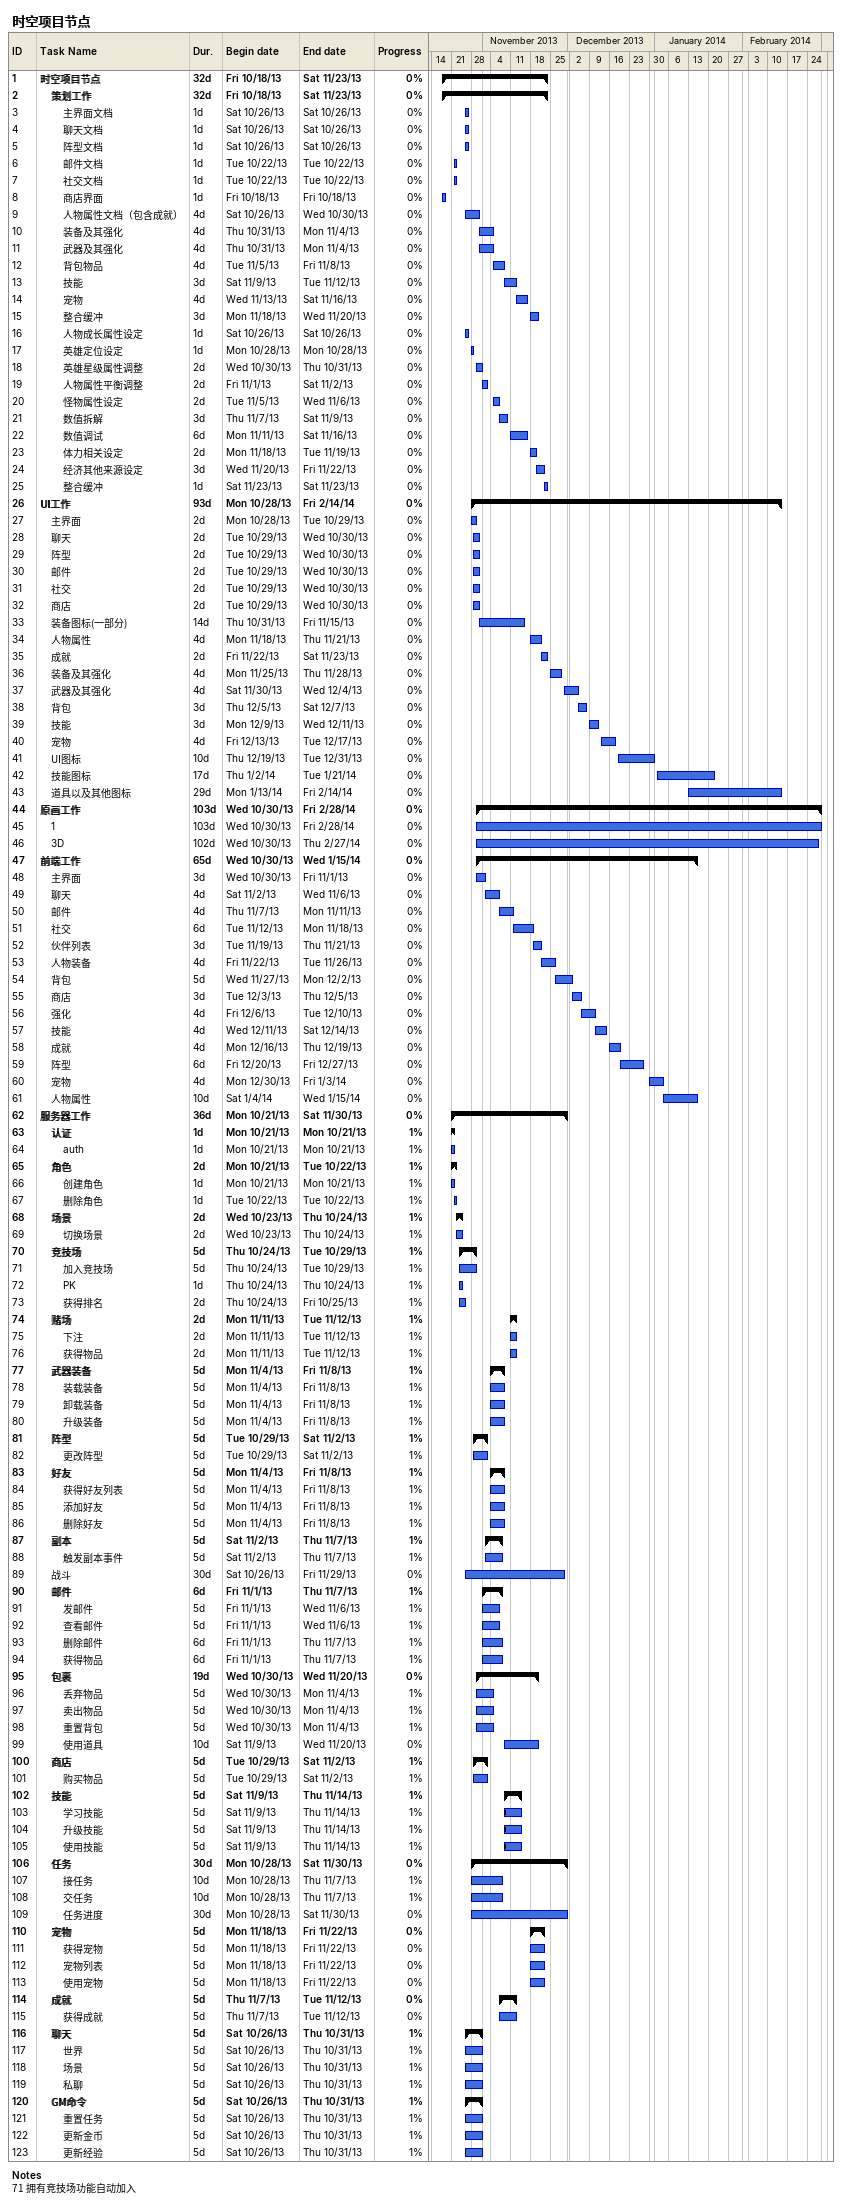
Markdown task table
时空项目节点

| ID | Level | Task | Duration | Start | Finish | % complete |
|---|---|---|---|---|---|---|
| 1 | 1 | **时空项目节点** | 32d | 2013-10-18 | 2013-11-23 | 0 |
| 2 | 2 | **策划工作** | 32d | 2013-10-18 | 2013-11-23 | 0 |
| 3 | 3 | 主界面文档 | 1d | 2013-10-26 | 2013-10-26 | 0 |
| 4 | 3 | 聊天文档 | 1d | 2013-10-26 | 2013-10-26 | 0 |
| 5 | 3 | 阵型文档 | 1d | 2013-10-26 | 2013-10-26 | 0 |
| 6 | 3 | 邮件文档 | 1d | 2013-10-22 | 2013-10-22 | 0 |
| 7 | 3 | 社交文档 | 1d | 2013-10-22 | 2013-10-22 | 0 |
| 8 | 3 | 商店界面 | 1d | 2013-10-18 | 2013-10-18 | 0 |
| 9 | 3 | 人物属性文档（包含成就） | 4d | 2013-10-26 | 2013-10-30 | 0 |
| 10 | 3 | 装备及其强化 | 4d | 2013-10-31 | 2013-11-04 | 0 |
| 11 | 3 | 武器及其强化 | 4d | 2013-10-31 | 2013-11-04 | 0 |
| 12 | 3 | 背包物品 | 4d | 2013-11-05 | 2013-11-08 | 0 |
| 13 | 3 | 技能 | 3d | 2013-11-09 | 2013-11-12 | 0 |
| 14 | 3 | 宠物 | 4d | 2013-11-13 | 2013-11-16 | 0 |
| 15 | 3 | 整合缓冲 | 3d | 2013-11-18 | 2013-11-20 | 0 |
| 16 | 3 | 人物成长属性设定 | 1d | 2013-10-26 | 2013-10-26 | 0 |
| 17 | 3 | 英雄定位设定 | 1d | 2013-10-28 | 2013-10-28 | 0 |
| 18 | 3 | 英雄星级属性调整 | 2d | 2013-10-30 | 2013-10-31 | 0 |
| 19 | 3 | 人物属性平衡调整 | 2d | 2013-11-01 | 2013-11-02 | 0 |
| 20 | 3 | 怪物属性设定 | 2d | 2013-11-05 | 2013-11-06 | 0 |
| 21 | 3 | 数值拆解 | 3d | 2013-11-07 | 2013-11-09 | 0 |
| 22 | 3 | 数值调试 | 6d | 2013-11-11 | 2013-11-16 | 0 |
| 23 | 3 | 体力相关设定 | 2d | 2013-11-18 | 2013-11-19 | 0 |
| 24 | 3 | 经济其他来源设定 | 3d | 2013-11-20 | 2013-11-22 | 0 |
| 25 | 3 | 整合缓冲 | 1d | 2013-11-23 | 2013-11-23 | 0 |
| 26 | 1 | **UI工作** | 93d | 2013-10-28 | 2014-02-14 | 0 |
| 27 | 2 | 主界面 | 2d | 2013-10-28 | 2013-10-29 | 0 |
| 28 | 2 | 聊天 | 2d | 2013-10-29 | 2013-10-30 | 0 |
| 29 | 2 | 阵型 | 2d | 2013-10-29 | 2013-10-30 | 0 |
| 30 | 2 | 邮件 | 2d | 2013-10-29 | 2013-10-30 | 0 |
| 31 | 2 | 社交 | 2d | 2013-10-29 | 2013-10-30 | 0 |
| 32 | 2 | 商店 | 2d | 2013-10-29 | 2013-10-30 | 0 |
| 33 | 2 | 装备图标(一部分) | 14d | 2013-10-31 | 2013-11-15 | 0 |
| 34 | 2 | 人物属性 | 4d | 2013-11-18 | 2013-11-21 | 0 |
| 35 | 2 | 成就 | 2d | 2013-11-22 | 2013-11-23 | 0 |
| 36 | 2 | 装备及其强化 | 4d | 2013-11-25 | 2013-11-28 | 0 |
| 37 | 2 | 武器及其强化 | 4d | 2013-11-30 | 2013-12-04 | 0 |
| 38 | 2 | 背包 | 3d | 2013-12-05 | 2013-12-07 | 0 |
| 39 | 2 | 技能 | 3d | 2013-12-09 | 2013-12-11 | 0 |
| 40 | 2 | 宠物 | 4d | 2013-12-13 | 2013-12-17 | 0 |
| 41 | 2 | UI图标 | 10d | 2013-12-19 | 2013-12-31 | 0 |
| 42 | 2 | 技能图标 | 17d | 2014-01-02 | 2014-01-21 | 0 |
| 43 | 2 | 道具以及其他图标 | 29d | 2014-01-13 | 2014-02-14 | 0 |
| 44 | 1 | **原画工作** | 103d | 2013-10-30 | 2014-02-28 | 0 |
| 45 | 2 | 1 | 103d | 2013-10-30 | 2014-02-28 | 0 |
| 46 | 2 | 3D | 102d | 2013-10-30 | 2014-02-27 | 0 |
| 47 | 1 | **前端工作** | 65d | 2013-10-30 | 2014-01-15 | 0 |
| 48 | 2 | 主界面 | 3d | 2013-10-30 | 2013-11-01 | 0 |
| 49 | 2 | 聊天 | 4d | 2013-11-02 | 2013-11-06 | 0 |
| 50 | 2 | 邮件 | 4d | 2013-11-07 | 2013-11-11 | 0 |
| 51 | 2 | 社交 | 6d | 2013-11-12 | 2013-11-18 | 0 |
| 52 | 2 | 伙伴列表 | 3d | 2013-11-19 | 2013-11-21 | 0 |
| 53 | 2 | 人物装备 | 4d | 2013-11-22 | 2013-11-26 | 0 |
| 54 | 2 | 背包 | 5d | 2013-11-27 | 2013-12-02 | 0 |
| 55 | 2 | 商店 | 3d | 2013-12-03 | 2013-12-05 | 0 |
| 56 | 2 | 强化 | 4d | 2013-12-06 | 2013-12-10 | 0 |
| 57 | 2 | 技能 | 4d | 2013-12-11 | 2013-12-14 | 0 |
| 58 | 2 | 成就 | 4d | 2013-12-16 | 2013-12-19 | 0 |
| 59 | 2 | 阵型 | 6d | 2013-12-20 | 2013-12-27 | 0 |
| 60 | 2 | 宠物 | 4d | 2013-12-30 | 2014-01-03 | 0 |
| 61 | 2 | 人物属性 | 10d | 2014-01-04 | 2014-01-15 | 0 |
| 62 | 1 | **服务器工作** | 36d | 2013-10-21 | 2013-11-30 | 0 |
| 63 | 2 | **认证** | 1d | 2013-10-21 | 2013-10-21 | 1 |
| 64 | 3 | auth | 1d | 2013-10-21 | 2013-10-21 | 1 |
| 65 | 2 | **角色** | 2d | 2013-10-21 | 2013-10-22 | 1 |
| 66 | 3 | 创建角色 | 1d | 2013-10-21 | 2013-10-21 | 1 |
| 67 | 3 | 删除角色 | 1d | 2013-10-22 | 2013-10-22 | 1 |
| 68 | 2 | **场景** | 2d | 2013-10-23 | 2013-10-24 | 1 |
| 69 | 3 | 切换场景 | 2d | 2013-10-23 | 2013-10-24 | 1 |
| 70 | 2 | **竞技场** | 5d | 2013-10-24 | 2013-10-29 | 1 |
| 71 | 3 | 加入竞技场 | 5d | 2013-10-24 | 2013-10-29 | 1 |
| 72 | 3 | PK | 1d | 2013-10-24 | 2013-10-24 | 1 |
| 73 | 3 | 获得排名 | 2d | 2013-10-24 | 2013-10-25 | 1 |
| 74 | 2 | **赌场** | 2d | 2013-11-11 | 2013-11-12 | 1 |
| 75 | 3 | 下注 | 2d | 2013-11-11 | 2013-11-12 | 1 |
| 76 | 3 | 获得物品 | 2d | 2013-11-11 | 2013-11-12 | 1 |
| 77 | 2 | **武器装备** | 5d | 2013-11-04 | 2013-11-08 | 1 |
| 78 | 3 | 装载装备 | 5d | 2013-11-04 | 2013-11-08 | 1 |
| 79 | 3 | 卸载装备 | 5d | 2013-11-04 | 2013-11-08 | 1 |
| 80 | 3 | 升级装备 | 5d | 2013-11-04 | 2013-11-08 | 1 |
| 81 | 2 | **阵型** | 5d | 2013-10-29 | 2013-11-02 | 1 |
| 82 | 3 | 更改阵型 | 5d | 2013-10-29 | 2013-11-02 | 1 |
| 83 | 2 | **好友** | 5d | 2013-11-04 | 2013-11-08 | 1 |
| 84 | 3 | 获得好友列表 | 5d | 2013-11-04 | 2013-11-08 | 1 |
| 85 | 3 | 添加好友 | 5d | 2013-11-04 | 2013-11-08 | 1 |
| 86 | 3 | 删除好友 | 5d | 2013-11-04 | 2013-11-08 | 1 |
| 87 | 2 | **副本** | 5d | 2013-11-02 | 2013-11-07 | 1 |
| 88 | 3 | 触发副本事件 | 5d | 2013-11-02 | 2013-11-07 | 1 |
| 89 | 2 | 战斗 | 30d | 2013-10-26 | 2013-11-29 | 0 |
| 90 | 2 | **邮件** | 6d | 2013-11-01 | 2013-11-07 | 1 |
| 91 | 3 | 发邮件 | 5d | 2013-11-01 | 2013-11-06 | 1 |
| 92 | 3 | 查看邮件 | 5d | 2013-11-01 | 2013-11-06 | 1 |
| 93 | 3 | 删除邮件 | 6d | 2013-11-01 | 2013-11-07 | 1 |
| 94 | 3 | 获得物品 | 6d | 2013-11-01 | 2013-11-07 | 1 |
| 95 | 2 | **包裹** | 19d | 2013-10-30 | 2013-11-20 | 0 |
| 96 | 3 | 丢弃物品 | 5d | 2013-10-30 | 2013-11-04 | 1 |
| 97 | 3 | 卖出物品 | 5d | 2013-10-30 | 2013-11-04 | 1 |
| 98 | 3 | 重置背包 | 5d | 2013-10-30 | 2013-11-04 | 1 |
| 99 | 3 | 使用道具 | 10d | 2013-11-09 | 2013-11-20 | 0 |
| 100 | 2 | **商店** | 5d | 2013-10-29 | 2013-11-02 | 1 |
| 101 | 3 | 购买物品 | 5d | 2013-10-29 | 2013-11-02 | 1 |
| 102 | 2 | **技能** | 5d | 2013-11-09 | 2013-11-14 | 1 |
| 103 | 3 | 学习技能 | 5d | 2013-11-09 | 2013-11-14 | 1 |
| 104 | 3 | 升级技能 | 5d | 2013-11-09 | 2013-11-14 | 1 |
| 105 | 3 | 使用技能 | 5d | 2013-11-09 | 2013-11-14 | 1 |
| 106 | 2 | **任务** | 30d | 2013-10-28 | 2013-11-30 | 0 |
| 107 | 3 | 接任务 | 10d | 2013-10-28 | 2013-11-07 | 1 |
| 108 | 3 | 交任务 | 10d | 2013-10-28 | 2013-11-07 | 1 |
| 109 | 3 | 任务进度 | 30d | 2013-10-28 | 2013-11-30 | 0 |
| 110 | 2 | **宠物** | 5d | 2013-11-18 | 2013-11-22 | 0 |
| 111 | 3 | 获得宠物 | 5d | 2013-11-18 | 2013-11-22 | 0 |
| 112 | 3 | 宠物列表 | 5d | 2013-11-18 | 2013-11-22 | 0 |
| 113 | 3 | 使用宠物 | 5d | 2013-11-18 | 2013-11-22 | 0 |
| 114 | 2 | **成就** | 5d | 2013-11-07 | 2013-11-12 | 0 |
| 115 | 3 | 获得成就 | 5d | 2013-11-07 | 2013-11-12 | 0 |
| 116 | 2 | **聊天** | 5d | 2013-10-26 | 2013-10-31 | 1 |
| 117 | 3 | 世界 | 5d | 2013-10-26 | 2013-10-31 | 1 |
| 118 | 3 | 场景 | 5d | 2013-10-26 | 2013-10-31 | 1 |
| 119 | 3 | 私聊 | 5d | 2013-10-26 | 2013-10-31 | 1 |
| 120 | 2 | **GM命令** | 5d | 2013-10-26 | 2013-10-31 | 1 |
| 121 | 3 | 重置任务 | 5d | 2013-10-26 | 2013-10-31 | 1 |
| 122 | 3 | 更新金币 | 5d | 2013-10-26 | 2013-10-31 | 1 |
| 123 | 3 | 更新经验 | 5d | 2013-10-26 | 2013-10-31 | 1 |

Notes
- 71: 拥有竞技场功能自动加入
